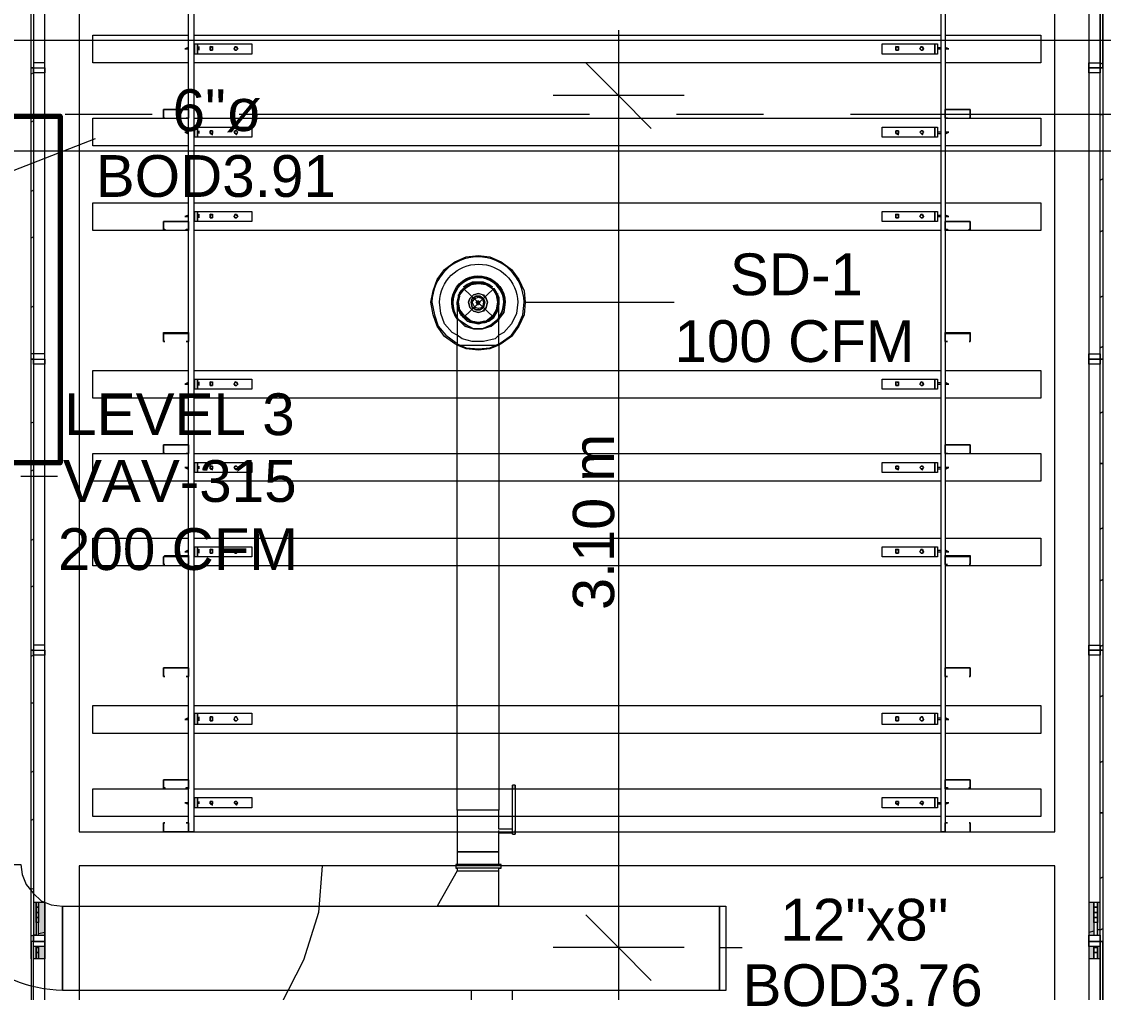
# Model space of a CAD drawing. Header units: metres. Extents: x -2 to 237, y -8 to 52.
# Drawn here: x 38.489 to 42.422, y 39.649 to 43.179 of the extents above; entities that cross this region are included whole.
import ezdxf

# ---------------------------------------------------------------- set-up
doc = ezdxf.new("R2010")
doc.units = ezdxf.units.M
doc.layers.add('HVAC - Ductos', color=5, linetype='Continuous', lineweight=0)
doc.layers.add('PDF3_Text', color=7, linetype='Continuous', lineweight=0)
doc.layers.add('PDF3_Geometry', color=7, linetype='Continuous', lineweight=0, true_color=0xaaaaaa)
doc.layers.add('PDF3_Solid Fills', color=7, linetype='Continuous', lineweight=0, true_color=0xffffff)
doc.styles.add('PDF Helvetica', font='')
doc.styles.get('PDF Helvetica').set_extended_font_data('Helvetica')

msp = doc.modelspace()

# ---------------------------------------------------------------- hatches: boundary and pattern name
at = {"layer": 'PDF3_Solid Fills', "lineweight": 0, "transparency": 33554559}
h = msp.add_hatch(color=256, dxfattribs=at)
h.paths.add_polyline_path([(38.5418, 39.8579), (38.5418, 39.9771), (38.5327, 39.9771), (38.5327, 39.8579)])
h.paths.add_polyline_path([(38.5418, 39.8167), (38.5327, 39.8167), (38.5327, 39.7709), (38.5418, 39.7709)])
h = msp.add_hatch(color=256, dxfattribs=at)
h.paths.add_polyline_path([(38.551, 39.8579), (38.5739, 39.8579), (38.5739, 39.9771), (38.551, 39.9771)])
h.paths.add_polyline_path([(38.551, 39.7709), (38.5739, 39.7709), (38.5739, 39.8167), (38.551, 39.8167)])
h = msp.add_hatch(color=256, dxfattribs=at)
h.paths.add_polyline_path([(42.3872, 39.8579), (42.3872, 39.9771), (42.3689, 39.9771), (42.3689, 39.8579)])
h.paths.add_polyline_path([(42.3872, 39.8167), (42.3689, 39.8167), (42.3689, 39.7709), (42.3872, 39.7709)])
h = msp.add_hatch(color=256, dxfattribs=at)
h.paths.add_polyline_path([(42.401, 39.8579), (42.4102, 39.8579), (42.4102, 39.9771), (42.401, 39.9771)])
h.paths.add_polyline_path([(42.4102, 39.8167), (42.401, 39.8167), (42.401, 39.7709), (42.4102, 39.7709)])

# ---------------------------------------------------------------- linework, layer by layer
at = {"layer": 'HVAC - Ductos', "lineweight": 0}
for points in [[(40.6593, 43.1488), (40.6593, 39.5738)], [(40.7785, 42.7913), (40.6593, 42.9105), (40.5402, 43.0296)], [(40.8977, 42.9105), (40.6593, 42.9105), (40.421, 42.9105)], [(38.3677, 42.6034), (38.7573, 42.7546)], [(40.0727, 42.1588), (40.0727, 42.1496), (40.0727, 42.1313), (40.0727, 42.1038), (40.0727, 42.0671), (40.0727, 42.0213), (40.0727, 42.003), (40.0635, 42.0076), (40.0269, 42.035), (39.9993, 42.0717), (39.9856, 42.113), (39.9765, 42.1588), (39.9856, 42.2), (39.9993, 42.2413), (40.0269, 42.278), (40.0635, 42.3054), (40.1047, 42.3238), (40.1506, 42.3284), (40.1918, 42.3238), (40.2331, 42.3054), (40.2697, 42.278), (40.2973, 42.2413), (40.3156, 42.2), (40.3202, 42.1588), (40.3156, 42.113), (40.2973, 42.0717), (40.2697, 42.035), (40.2331, 42.0076), (40.2239, 42.003), (40.2239, 42.0488), (40.2239, 42.09), (40.2239, 42.1221), (40.2239, 42.145), (40.2239, 42.1542)], [(40.201, 42.2092), (40.2147, 42.1954), (40.2193, 42.1771), (40.2239, 42.1588), (40.2193, 42.1359), (40.2147, 42.1221), (40.201, 42.1038), (40.1872, 42.0946), (40.1689, 42.0855), (40.1506, 42.0855), (40.1323, 42.0855), (40.1139, 42.0946), (40.0956, 42.1038), (40.0864, 42.1221), (40.0773, 42.1359), (40.0773, 42.1588), (40.0773, 42.1771), (40.0864, 42.1954), (40.0956, 42.2092), (40.1139, 42.2184), (40.1323, 42.2276), (40.1506, 42.2321), (40.1689, 42.2276), (40.1872, 42.2184), (40.201, 42.2092), (40.2056, 42.2092)], [(40.0818, 42.1863), (40.0956, 42.2092), (40.1185, 42.223)], [(40.1185, 42.2276), (40.1231, 42.2276)], [(40.1231, 42.2276), (40.1506, 42.2321), (40.1735, 42.2276)], [(40.1735, 42.2276), (40.1781, 42.2276), (40.1827, 42.2276)], [(40.1781, 42.223), (40.201, 42.2092), (40.2147, 42.1863)], [(40.0773, 42.1817), (40.0773, 42.1863), (40.0818, 42.1908)], [(40.0818, 42.1313), (40.0773, 42.1588), (40.0818, 42.1817)], [(40.2193, 42.1908), (40.2193, 42.1863), (40.2193, 42.1817)], [(40.2193, 42.1817), (40.2239, 42.1588), (40.2193, 42.1313), (40.2193, 42.1267)], [(40.0727, 42.1496), (40.0773, 42.1359), (40.0818, 42.1176), (40.0956, 42.1038), (40.0818, 42.1267), (40.0773, 42.1267), (40.0773, 42.1313)], [(40.1231, 42.0855), (40.1185, 42.0855), (40.1185, 42.09), (40.0956, 42.1038), (40.1093, 42.09), (40.1277, 42.0855), (40.1506, 42.0809), (40.1689, 42.0855), (40.1872, 42.09), (40.2056, 42.1038), (40.2147, 42.1176), (40.2239, 42.1359), (40.2239, 42.1496)], [(40.2147, 42.1267), (40.201, 42.1038), (40.1781, 42.09)], [(40.2239, 42.1542), (40.2239, 42.1588)], [(40.3202, 42.1588), (40.861, 42.1588)], [(40.1735, 42.09), (40.1506, 42.0855), (40.1231, 42.09)], [(40.1827, 42.09), (40.1781, 42.0855), (40.1735, 42.0855)], [(40.2239, 42.0396), (40.2102, 42.0258), (40.1689, 42.0167), (40.1277, 42.0167), (40.091, 42.0258), (40.0727, 42.0396)], [(40.0727, 42.0076), (40.1047, 41.9938), (40.1506, 41.9892), (40.1918, 41.9938), (40.2239, 42.0076)], [(40.2239, 42.003), (40.1918, 41.9892), (40.1506, 41.9846), (40.1047, 41.9892), (40.0727, 42.003)], [(40.2743, 40.2429), (40.2239, 40.2429), (40.2239, 40.3117), (40.2147, 40.3117), (40.2056, 40.3117), (40.1872, 40.3117), (40.1689, 40.3117), (40.1506, 40.3117), (40.1277, 40.3117), (40.1093, 40.3117), (40.0956, 40.3117), (40.0818, 40.3117), (40.0773, 40.3117), (40.0727, 40.3117), (40.0727, 42.003), (40.0773, 42.003), (40.0818, 42.003), (40.0956, 42.003), (40.1093, 42.003), (40.1277, 42.003), (40.1506, 42.003), (40.1689, 42.003), (40.1872, 42.003), (40.2056, 42.003), (40.2147, 42.003), (40.2239, 42.003), (40.2239, 40.3117), (40.2147, 40.3117), (40.2056, 40.3117), (40.1872, 40.3117), (40.1689, 40.3117), (40.1506, 40.3117), (40.1277, 40.3117), (40.1093, 40.3117), (40.0956, 40.3117), (40.0818, 40.3117), (40.0773, 40.3117), (40.0727, 40.3117), (40.0727, 40.1605), (40.0773, 40.1605), (40.0818, 40.1605), (40.0956, 40.1605), (40.1093, 40.1605), (40.1277, 40.1605), (40.1506, 40.1605), (40.1689, 40.1605), (40.1872, 40.1605), (40.2056, 40.1605), (40.2147, 40.1605), (40.2239, 40.1605), (40.2239, 40.2292), (40.2743, 40.2292), (40.2743, 40.2338), (40.2743, 40.2384)], [(40.0727, 42.003), (40.0773, 42.003), (40.0818, 42.003), (40.0956, 42.003), (40.1093, 42.003), (40.1277, 42.003), (40.1506, 42.003), (40.1689, 42.003), (40.1872, 42.003), (40.2056, 42.003), (40.2147, 42.003), (40.2239, 42.003)], [(38.4868, 41.5263), (38.6197, 41.5263)], [(40.2835, 40.4034), (40.2743, 40.4034)], [(40.2743, 40.2338), (40.2743, 40.2292), (40.2743, 40.2246), (40.2743, 40.2292), (40.2743, 40.2338), (40.2743, 40.2384), (40.2743, 40.3896), (40.2743, 40.3942), (40.2743, 40.3988), (40.2743, 40.4034), (40.2743, 40.3988), (40.2743, 40.3942), (40.2743, 40.3896)], [(40.2835, 40.3896), (40.2835, 40.3942), (40.2835, 40.3988), (40.2835, 40.4034), (40.2835, 40.3988), (40.2835, 40.3942), (40.2835, 40.3896), (40.2835, 40.2384), (40.2835, 40.2338), (40.2835, 40.2292), (40.2835, 40.2246), (40.2835, 40.2292), (40.2835, 40.2338), (40.2835, 40.2384)], [(40.2239, 40.2338), (40.2239, 40.2292), (40.2239, 40.2338), (40.2239, 40.2384)], [(40.2743, 40.2246), (40.2835, 40.2246)], [(40.2239, 40.1146), (40.2239, 40.1605), (40.2147, 40.1605), (40.2056, 40.1605), (40.1872, 40.1605), (40.1689, 40.1605), (40.1506, 40.1605), (40.1277, 40.1605), (40.1093, 40.1605), (40.0956, 40.1605), (40.0818, 40.1605), (40.0773, 40.1605), (40.0727, 40.1605), (40.0727, 40.1146)], [(40.2285, 40.1146), (40.2331, 40.1146), (40.2285, 40.1146), (40.2193, 40.1146), (40.2056, 40.1146), (40.1918, 40.1146), (40.1689, 40.1146), (40.1506, 40.1146), (40.1277, 40.1146), (40.1093, 40.1146), (40.091, 40.1146), (40.0773, 40.1146), (40.0681, 40.1146), (40.0681, 40.1008), (40.0727, 40.1008)], [(40.091, 40.1146), (40.0818, 40.1146)], [(40.1231, 40.1146), (40.1277, 40.1146)], [(40.1415, 40.1146), (40.1277, 40.1146), (40.1506, 40.1146), (40.1689, 40.1146)], [(40.1689, 40.1146), (40.1781, 40.1146)], [(40.2331, 40.1008), (40.2331, 40.1146)], [(40.0727, 40.0917), (39.9993, 39.9634), (40.0039, 39.9634), (40.0177, 39.9634), (40.0451, 39.9634), (40.0727, 39.9634), (40.1506, 39.9634), (40.1781, 39.9634), (40.2056, 39.9634), (40.2193, 39.9634), (40.2239, 39.9634), (40.2239, 40.0917)], [(40.0956, 40.1008), (40.091, 40.1008), (40.0818, 40.1008), (40.0773, 40.1008), (40.0727, 40.1008), (40.0727, 40.0917), (40.0773, 40.0917), (40.0818, 40.0917), (40.0956, 40.0917), (40.1093, 40.0917), (40.1277, 40.0917), (40.1506, 40.0917), (40.1689, 40.0917), (40.1872, 40.0917), (40.2056, 40.0917), (40.2147, 40.0917), (40.2239, 40.0917), (40.2239, 40.1008), (40.2285, 40.1008), (40.2331, 40.1008), (40.2285, 40.1008), (40.2193, 40.1008), (40.2056, 40.1008), (40.1918, 40.1008), (40.1689, 40.1008), (40.1506, 40.1008), (40.1277, 40.1008), (40.1093, 40.1008), (40.091, 40.1008), (40.0773, 40.1008), (40.0681, 40.1008)], [(40.1918, 40.1008), (40.1872, 40.1008), (40.1689, 40.1008), (40.1506, 40.1008), (40.1277, 40.1008), (40.1093, 40.1008)], [(40.1185, 40.0917), (40.1231, 40.0917)], [(40.1735, 40.0917), (40.1781, 40.0917), (40.1827, 40.0917)], [(40.2056, 40.1008), (40.1964, 40.1008)], [(40.2193, 40.1008), (40.2147, 40.1008)], [(40.2239, 39.9634), (40.2193, 39.9634), (40.2056, 39.9634), (40.1781, 39.9634), (40.1506, 39.9634), (40.0727, 39.9634), (40.0451, 39.9634), (40.0177, 39.9634), (40.0039, 39.9634), (39.9993, 39.9634)], [(40.7785, 39.6929), (40.6593, 39.8121), (40.5402, 39.9313)], [(40.8977, 39.8121), (40.6593, 39.8121), (40.421, 39.8121)], [(41.026, 39.8121), (41.1085, 39.8121)], [(40.2743, 39.5554), (40.2743, 39.6563), (40.2697, 39.6563), (40.2652, 39.6563), (40.2515, 39.6563), (40.2331, 39.6563), (40.2147, 39.6563), (40.1964, 39.6563), (40.1781, 39.6563), (40.1597, 39.6563), (40.1415, 39.6563), (40.1323, 39.6563), (40.1231, 39.6563), (40.1231, 39.5554)]]:
    msp.add_lwpolyline(points, dxfattribs=at)
for points in [[(49.3998, 42.7088), (36.6351, 42.7088), (36.6351, 43.1122), (49.3998, 43.1122)], [(40.0956, 42.2092), (40.0818, 42.1954), (40.0773, 42.1771), (40.0727, 42.1588), (40.0727, 42.1496), (40.0727, 42.1588), (40.0773, 42.1771), (40.0818, 42.1954)], [(40.0818, 42.1863), (40.1002, 42.2092), (40.1231, 42.223), (40.1506, 42.2276), (40.1781, 42.223), (40.201, 42.2092), (40.2147, 42.1863), (40.2193, 42.1588), (40.2147, 42.1313), (40.201, 42.1084), (40.1781, 42.09), (40.1506, 42.0855), (40.1231, 42.09), (40.1002, 42.1084), (40.0818, 42.1313), (40.0773, 42.1588)], [(40.201, 42.2138), (40.1872, 42.223), (40.1689, 42.2321), (40.1506, 42.2321), (40.1277, 42.2321), (40.1093, 42.223), (40.0956, 42.2138), (40.1093, 42.223), (40.1277, 42.2321), (40.1506, 42.2321), (40.1689, 42.2321), (40.1872, 42.223)], [(40.2239, 42.1588), (40.2239, 42.1496), (40.2239, 42.1588), (40.2239, 42.1771), (40.2147, 42.1954), (40.2056, 42.2092), (40.2147, 42.1954), (40.2239, 42.1771)], [(40.1185, 42.1726), (40.1139, 42.1588), (40.1185, 42.1726), (40.1323, 42.1863), (40.1506, 42.1908), (40.1689, 42.1863), (40.1781, 42.1726), (40.1827, 42.1588), (40.1781, 42.1726), (40.1643, 42.1863), (40.1506, 42.1908), (40.1323, 42.1863)], [(40.1277, 42.1726), (40.1231, 42.1588), (40.1277, 42.1726), (40.1415, 42.1817), (40.1552, 42.1817), (40.1689, 42.1726), (40.1735, 42.1588), (40.1689, 42.1726), (40.1552, 42.1817), (40.1415, 42.1817)], [(40.1369, 42.1726), (40.1506, 42.1771), (40.1643, 42.1726), (40.1689, 42.1588), (40.1643, 42.1404), (40.1506, 42.1359), (40.1369, 42.1404), (40.1277, 42.1588)], [(40.146, 42.1542), (40.1506, 42.1542), (40.1552, 42.1588), (40.1506, 42.1496), (40.146, 42.1496), (40.1415, 42.1588), (40.146, 42.1634), (40.1506, 42.1634), (40.1552, 42.1588), (40.1506, 42.1634), (40.146, 42.1634), (40.146, 42.1588)], [(40.1781, 42.1404), (40.1827, 42.1588), (40.1781, 42.1404), (40.1689, 42.1267), (40.1506, 42.1221), (40.1323, 42.1267), (40.1185, 42.1404), (40.1139, 42.1588), (40.1185, 42.1404), (40.1323, 42.1267), (40.1506, 42.1221), (40.1643, 42.1267)], [(40.1689, 42.1404), (40.1735, 42.1588), (40.1689, 42.1404), (40.1552, 42.1313), (40.1415, 42.1313), (40.1277, 42.1404), (40.1231, 42.1588), (40.1277, 42.1404), (40.1415, 42.1313), (40.1552, 42.1313)], [(40.2239, 42.0992), (40.2423, 42.1221), (40.2469, 42.1588), (40.2423, 42.1221)], [(40.1964, 42.0717), (40.1643, 42.0626), (40.1323, 42.0626), (40.1002, 42.0717), (40.0773, 42.0946), (40.0727, 42.0992), (40.0773, 42.0946), (40.0727, 42.1038), (40.0773, 42.0946), (40.1047, 42.0763), (40.1323, 42.0626), (40.1643, 42.0626), (40.1964, 42.0763), (40.2193, 42.0946), (40.2239, 42.1038), (40.2193, 42.0946), (40.1964, 42.0763), (40.1643, 42.0626), (40.1323, 42.0626), (40.1047, 42.0763), (40.0773, 42.0946), (40.1002, 42.0717), (40.1323, 42.0626), (40.1643, 42.0626), (40.1964, 42.0717), (40.2239, 42.0946), (40.2239, 42.0992), (40.2239, 42.0946)], [(40.2239, 40.2292), (40.2239, 40.2338)], [(41.026, 39.6563), (38.6381, 39.6563), (38.6381, 39.9634), (41.026, 39.9634)], [(41.026, 39.6563), (41.026, 39.9634), (41.0489, 39.9634), (41.0489, 39.6563)]]:
    msp.add_lwpolyline(points, close=True, dxfattribs=at)
for points in [[(40.2239, 42.0076), (40.2331, 42.0121), (40.2697, 42.0396), (40.2927, 42.0717), (40.311, 42.113), (40.3156, 42.1588, 0.986375), (39.981, 42.1588), (39.9901, 42.113), (40.0039, 42.0717), (40.0314, 42.0396), (40.0681, 42.0121), (40.0727, 42.0076)], [(40.0727, 42.0396), (40.0543, 42.0488), (40.0269, 42.0809), (40.0131, 42.1176), (40.0085, 42.1588, -0.97581), (40.2927, 42.1588), (40.2881, 42.1176), (40.2697, 42.0809), (40.2423, 42.0488), (40.2239, 42.0396)]]:
    msp.add_lwpolyline(points, format="xyb", dxfattribs=at)
for points in [[(40.2239, 42.1038), (40.2377, 42.1267), (40.2423, 42.1588, 1.326686), (40.0727, 42.1038), (40.0589, 42.1267), (40.0543, 42.1588), (40.0589, 42.1221), (40.0727, 42.0992, -1.387088), (40.2469, 42.1588, 0.97095), (40.0543, 42.1588, -1.352705)], [(38.1797, 40.1146), (38.4868, 40.1146), (38.4914, 40.0779), (38.5051, 40.0413), (38.5327, 40.0092), (38.5601, 39.9817), (38.5968, 39.9679), (38.6381, 39.9634), (38.6381, 39.6563, -0.405425)]]:
    msp.add_lwpolyline(points, format="xyb", close=True, dxfattribs=at)
at = {"layer": 'PDF3_Geometry', "lineweight": 0}
for points in [[(40.5677, 44.1938), (42.2452, 44.1938), (40.5356, 44.1938), (40.531, 44.1938), (40.5173, 44.1938), (40.5173, 46.3297), (40.531, 46.3297), (40.531, 44.1938), (40.531, 46.3297), (40.5356, 46.3297), (40.5356, 46.2518), (40.5356, 44.1938), (40.5356, 46.2518), (42.2452, 46.2518), (42.2452, 45.3764), (42.3689, 45.3764), (42.3689, 44.1938), (42.3689, 44.0655), (42.3689, 38.7763), (42.2452, 38.7763), (42.2452, 35.8017)], [(38.5739, 38.7763), (38.5739, 44.0655), (38.5739, 44.1938), (38.5739, 45.3764), (38.5647, 45.3764), (38.5739, 45.3764), (38.5739, 44.07), (38.5739, 45.3764), (38.5739, 44.0838), (38.5877, 44.0838), (38.5877, 45.3764), (38.5739, 45.3764), (38.5739, 45.358), (38.5739, 45.1655), (38.5327, 45.1655), (38.5327, 45.1472), (38.5739, 45.1472), (38.5739, 44.1068), (38.5327, 44.1068), (38.5327, 44.0884), (38.5235, 44.0838)], [(39.0964, 40.2338), (39.0964, 44.0655)], [(39.1147, 44.0655), (39.1147, 40.2338), (39.0964, 40.2338)], [(41.8327, 40.2338), (41.8327, 44.0655)], [(41.8464, 44.0655), (41.8464, 40.2338), (41.8327, 40.2338)], [(42.4102, 44.0655), (42.4102, 43.0113), (42.4194, 43.0113), (42.4102, 43.0113), (42.4102, 44.0655)], [(42.4194, 44.0655), (42.4194, 43.0113), (42.4194, 44.0655)], [(39.0964, 43.0296), (38.7481, 43.0296), (38.7481, 43.1304), (39.0964, 43.1304)], [(39.1147, 43.1304), (41.8327, 43.1304)], [(41.8464, 43.1304), (42.1948, 43.1304), (42.1948, 43.0296), (41.8464, 43.0296)], [(39.0964, 43.0846), (39.0918, 43.0846), (39.0827, 43.0801), (39.0918, 43.0801), (39.0964, 43.0801)], [(39.0918, 43.0801), (39.0918, 43.0846)], [(39.1193, 43.0846), (39.1147, 43.0846)], [(39.1147, 43.0801), (39.1193, 43.0801)], [(39.1285, 43.0892), (39.1285, 43.0846)], [(41.8098, 43.0846), (41.8098, 43.0892)], [(41.8327, 43.0846), (41.8189, 43.0846)], [(41.8189, 43.0801), (41.8327, 43.0801)], [(41.8464, 43.0801), (41.851, 43.0801), (41.8602, 43.0801), (41.851, 43.0846), (41.8464, 43.0846)], [(41.851, 43.0846), (41.851, 43.0801)], [(38.5327, 42.993), (38.5327, 43.0113), (38.5739, 43.0113), (38.5739, 43.0296), (38.5327, 43.0296), (38.5327, 43.0113), (38.5739, 43.0113), (38.5739, 42.993), (38.5327, 42.993), (38.5235, 42.9884)], [(41.8327, 43.0296), (39.1147, 43.0296)], [(38.9635, 42.8417), (38.6473, 42.8417)], [(40.5539, 42.8417), (39.2797, 42.8417)], [(41.1864, 42.8417), (40.8702, 42.8417)], [(42.7723, 42.8417), (41.5027, 42.8417)], [(38.5327, 42.8188), (38.5235, 42.8142)], [(39.0964, 42.7272), (38.7481, 42.7272), (38.7481, 42.828), (39.0964, 42.828)], [(39.1147, 42.828), (41.8327, 42.828)], [(41.8464, 42.828), (42.1948, 42.828), (42.1948, 42.7272), (41.8464, 42.7272)], [(39.0964, 42.7776), (39.0918, 42.7776), (39.0827, 42.7776), (39.0918, 42.773), (39.0964, 42.773)], [(39.0918, 42.773), (39.0918, 42.7776)], [(39.1193, 42.7776), (39.1147, 42.7776)], [(39.1147, 42.773), (39.1193, 42.773)], [(39.1285, 42.773), (39.1285, 42.7684)], [(41.8098, 42.7684), (41.8098, 42.773)], [(41.8327, 42.7776), (41.8189, 42.7776)], [(41.8189, 42.773), (41.8327, 42.773)], [(41.8464, 42.773), (41.851, 42.773), (41.8602, 42.7776), (41.851, 42.7776), (41.8464, 42.7776)], [(41.851, 42.7776), (41.851, 42.773)], [(41.8327, 42.7272), (39.1147, 42.7272)], [(38.5327, 42.5667), (38.5235, 42.5622)], [(39.0964, 42.42), (38.7481, 42.42), (38.7481, 42.5209), (39.0964, 42.5209)], [(39.1147, 42.5209), (41.8327, 42.5209)], [(41.8464, 42.5209), (42.1948, 42.5209), (42.1948, 42.42), (41.8464, 42.42)], [(39.0964, 42.475), (39.0918, 42.475), (39.0827, 42.4704), (39.0918, 42.4704), (39.0964, 42.4704)], [(39.0918, 42.4704), (39.0918, 42.475)], [(39.1193, 42.475), (39.1147, 42.475)], [(39.1285, 42.4796), (39.1285, 42.475)], [(41.8098, 42.475), (41.8098, 42.4796)], [(41.8327, 42.475), (41.8189, 42.475)], [(41.8464, 42.4704), (41.851, 42.4704), (41.8602, 42.4704), (41.851, 42.475), (41.8464, 42.475)], [(41.851, 42.475), (41.851, 42.4704)], [(39.1147, 42.4704), (39.1193, 42.4704)], [(41.8189, 42.4704), (41.8327, 42.4704)], [(38.5327, 42.3971), (38.5235, 42.3926)], [(41.8327, 42.42), (39.1147, 42.42)], [(38.5327, 42.145), (38.5235, 42.1404)], [(38.5327, 41.9709), (38.5327, 41.9526), (38.5739, 41.9526), (38.5739, 41.9342), (38.5327, 41.9342), (38.5327, 41.9526), (38.5739, 41.9526), (38.5739, 41.9709), (38.5327, 41.9709), (38.5235, 41.9709)], [(39.0964, 41.8105), (38.7481, 41.8105), (38.7481, 41.9113), (39.0964, 41.9113)], [(39.1147, 41.9113), (41.8327, 41.9113)], [(41.8464, 41.9113), (42.1948, 41.9113), (42.1948, 41.8105), (41.8464, 41.8105)], [(39.0964, 41.8654), (39.0918, 41.8654), (39.0827, 41.8609), (39.0918, 41.8609), (39.0964, 41.8609)], [(39.0918, 41.8609), (39.0918, 41.8654)], [(39.1193, 41.8654), (39.1147, 41.8654)], [(39.1147, 41.8609), (39.1193, 41.8609)], [(39.1285, 41.87), (39.1285, 41.8654)], [(41.8098, 41.8654), (41.8098, 41.87)], [(41.8327, 41.8654), (41.8189, 41.8654)], [(41.8189, 41.8609), (41.8327, 41.8609)], [(41.8464, 41.8609), (41.851, 41.8609), (41.8602, 41.8609), (41.851, 41.8654), (41.8464, 41.8654)], [(41.851, 41.8654), (41.851, 41.8609)], [(41.8327, 41.8105), (39.1147, 41.8105)], [(38.5327, 41.7234), (38.5235, 41.7188)], [(39.0964, 41.508), (38.7481, 41.508), (38.7481, 41.6088), (39.0964, 41.6088)], [(39.1147, 41.6088), (41.8327, 41.6088)], [(41.8464, 41.6088), (42.1948, 41.6088), (42.1948, 41.508), (41.8464, 41.508)], [(38.5327, 41.5492), (38.5235, 41.5446)], [(39.0964, 41.5584), (39.0918, 41.5584), (39.0827, 41.5584), (39.0918, 41.5538), (39.0964, 41.5538)], [(39.0918, 41.5538), (39.0918, 41.5584)], [(39.1193, 41.5584), (39.1147, 41.5584)], [(39.1147, 41.5538), (39.1193, 41.5538)], [(39.1285, 41.5538), (39.1285, 41.5492)], [(41.8098, 41.5492), (41.8098, 41.5538)], [(41.8327, 41.5584), (41.8189, 41.5584)], [(41.8189, 41.5538), (41.8327, 41.5538)], [(41.8464, 41.5538), (41.851, 41.5538), (41.8602, 41.5584), (41.851, 41.5584), (41.8464, 41.5584)], [(41.851, 41.5584), (41.851, 41.5538)], [(41.8327, 41.508), (39.1147, 41.508)], [(38.5327, 41.2971), (38.5235, 41.2925)], [(39.0964, 41.2008), (38.7481, 41.2008), (38.7481, 41.3017), (39.0964, 41.3017)], [(39.1147, 41.3017), (41.8327, 41.3017)], [(41.8464, 41.3017), (42.1948, 41.3017), (42.1948, 41.2008), (41.8464, 41.2008)], [(39.0964, 41.2559), (39.0918, 41.2559), (39.0827, 41.2513), (39.0918, 41.2513), (39.0964, 41.2513)], [(39.0918, 41.2513), (39.0918, 41.2559)], [(39.1193, 41.2559), (39.1147, 41.2559)], [(39.1285, 41.2605), (39.1285, 41.2559)], [(41.8098, 41.2559), (41.8098, 41.2605)], [(41.8327, 41.2559), (41.8189, 41.2559)], [(41.8464, 41.2513), (41.851, 41.2513), (41.8602, 41.2513), (41.851, 41.2559), (41.8464, 41.2559)], [(41.851, 41.2559), (41.851, 41.2513)], [(39.1147, 41.2513), (39.1193, 41.2513)], [(41.8189, 41.2513), (41.8327, 41.2513)], [(41.8327, 41.2008), (39.1147, 41.2008)], [(38.5327, 41.1275), (38.5235, 41.123)], [(38.5327, 40.8755), (38.5327, 40.8938), (38.5739, 40.8938), (38.5739, 40.9121), (38.5327, 40.9121), (38.5327, 40.8938), (38.5739, 40.8938), (38.5739, 40.8755), (38.5327, 40.8755), (38.5235, 40.8709)], [(38.5327, 40.7013), (38.5235, 40.7013)], [(39.0964, 40.5913), (38.7481, 40.5913), (38.7481, 40.6921), (39.0964, 40.6921)], [(39.1147, 40.6921), (41.8327, 40.6921)], [(41.8464, 40.6921), (42.1948, 40.6921), (42.1948, 40.5913), (41.8464, 40.5913)], [(39.0964, 40.6462), (39.0918, 40.6462), (39.0827, 40.6417), (39.0918, 40.6417), (39.0964, 40.6417)], [(39.0918, 40.6417), (39.0918, 40.6462)], [(39.1193, 40.6462), (39.1147, 40.6462)], [(39.1147, 40.6417), (39.1193, 40.6417)], [(39.1285, 40.6508), (39.1285, 40.6462)], [(39.1285, 40.6417), (39.1285, 40.6371)], [(41.8098, 40.6462), (41.8098, 40.6508)], [(41.8098, 40.6371), (41.8098, 40.6417)], [(41.8327, 40.6462), (41.8189, 40.6462)], [(41.8189, 40.6417), (41.8327, 40.6417)], [(41.8464, 40.6417), (41.851, 40.6417), (41.8602, 40.6417), (41.851, 40.6462), (41.8464, 40.6462)], [(41.851, 40.6462), (41.851, 40.6417)], [(41.8327, 40.5913), (39.1147, 40.5913)], [(38.5327, 40.4538), (38.5235, 40.4492)], [(39.0964, 40.2888), (38.7481, 40.2888), (38.7481, 40.3896), (39.0964, 40.3896)], [(39.1147, 40.3896), (41.8327, 40.3896)], [(41.8464, 40.3896), (42.1948, 40.3896), (42.1948, 40.2888), (41.8464, 40.2888)], [(39.0964, 40.3392), (39.0918, 40.3392), (39.0827, 40.3392), (39.0918, 40.3346), (39.0964, 40.3346)], [(39.0918, 40.3346), (39.0918, 40.3392)], [(39.1193, 40.3392), (39.1147, 40.3392)], [(39.1147, 40.3346), (39.1193, 40.3346)], [(39.1285, 40.3346), (39.1285, 40.3301)], [(41.8098, 40.3301), (41.8098, 40.3346)], [(41.8327, 40.3392), (41.8189, 40.3392)], [(41.8189, 40.3346), (41.8327, 40.3346)], [(41.8464, 40.3346), (41.851, 40.3346), (41.8602, 40.3392), (41.851, 40.3392), (41.8464, 40.3392)], [(41.851, 40.3392), (41.851, 40.3346)], [(38.5327, 40.2796), (38.5235, 40.275)], [(41.8327, 40.2888), (39.1147, 40.2888)], [(41.8464, 40.2338), (41.8464, 40.2658), (41.8556, 40.2658), (41.8464, 40.2658), (41.8464, 40.2338), (41.9381, 40.2338), (41.9381, 40.2658), (41.9381, 40.2338)], [(42.2452, 38.7763), (42.2452, 40.11), (38.6977, 40.11), (38.6977, 38.7763)], [(39.5823, 40.11), (39.5685, 39.9404), (39.5135, 39.7663), (39.431, 39.6059), (39.3577, 39.5096)], [(38.5327, 40.0275), (38.5235, 40.0229)], [(38.5327, 39.9771), (38.5418, 39.9771), (38.5418, 39.8579), (38.5327, 39.8579), (38.5235, 39.8534)], [(38.5235, 39.7709), (38.5235, 39.9771)], [(38.551, 39.8579), (38.551, 39.9771), (38.5739, 39.9771), (38.5739, 39.7709), (38.551, 39.7709), (38.551, 39.8167), (38.551, 39.8121), (38.5418, 39.8121), (38.5418, 39.8167), (38.5418, 39.7709), (38.5327, 39.7709)], [(42.3689, 39.9771), (42.3872, 39.9771), (42.3872, 39.8579)], [(42.401, 39.8579), (42.401, 39.9771), (42.4102, 39.9771)], [(42.4194, 39.9771), (42.4194, 39.7709)], [(42.4102, 39.8763), (42.4194, 39.8809), (42.4102, 39.8763), (42.401, 39.8763)], [(38.5739, 39.8671), (38.551, 39.8625)], [(42.3872, 39.8717), (42.3689, 39.8671)], [(38.5327, 37.8642), (38.5235, 37.8642), (38.5235, 38.7763), (38.5327, 38.7763), (38.5327, 37.8642), (38.5235, 37.8642), (38.5235, 38.7763), (38.5327, 38.7763), (38.5327, 39.835), (38.5235, 39.835), (38.5235, 38.7763)], [(42.4102, 39.7709), (42.401, 39.7709), (42.401, 39.8167), (42.401, 39.8121), (42.3872, 39.8121), (42.3872, 39.8167), (42.3872, 39.7709), (42.3689, 39.7709)]]:
    msp.add_lwpolyline(points, dxfattribs=at)
for points in [[(38.5327, 43.0113), (38.5235, 43.0113), (38.5235, 44.0655), (38.5327, 44.0655)], [(42.2452, 40.2338), (42.2452, 44.0655), (38.6977, 44.0655), (38.6977, 40.2338)], [(39.1193, 43.0984), (39.1285, 43.0984), (39.3256, 43.0984), (39.3256, 43.0617), (39.1285, 43.0617), (39.1193, 43.0617)], [(39.1285, 43.0984), (39.1285, 43.0617)], [(39.1285, 43.0801), (39.1285, 43.0755), (39.1285, 43.0801), (39.1285, 43.0846), (39.1285, 43.0892), (39.1285, 43.0846)], [(39.1331, 43.0801), (39.1331, 43.0755), (39.1331, 43.0801), (39.1331, 43.0892)], [(39.1743, 43.0801), (39.1743, 43.0755), (39.1835, 43.0755), (39.1835, 43.0801), (39.1835, 43.0846), (39.1743, 43.0892)], [(39.1835, 43.0801), (39.1835, 43.0755), (39.1743, 43.0755), (39.1743, 43.0801), (39.1743, 43.0892), (39.1835, 43.0892)], [(39.2614, 43.0801), (39.266, 43.0755), (39.2706, 43.0755), (39.2751, 43.0801), (39.2706, 43.0846), (39.266, 43.0892)], [(39.2751, 43.0801), (39.2706, 43.0755), (39.266, 43.0755), (39.2614, 43.0801), (39.266, 43.0892), (39.2706, 43.0892)], [(41.8189, 43.0984), (41.8189, 43.0617), (41.8098, 43.0617), (41.6173, 43.0617), (41.6173, 43.0984), (41.8098, 43.0984)], [(41.6677, 43.0801), (41.6677, 43.0755), (41.6769, 43.0755), (41.6769, 43.0801), (41.6769, 43.0846), (41.6677, 43.0892)], [(41.6769, 43.0801), (41.6769, 43.0755), (41.6677, 43.0755), (41.6677, 43.0801), (41.6677, 43.0892), (41.6769, 43.0892)], [(41.7548, 43.0801), (41.7593, 43.0755), (41.7639, 43.0755), (41.7685, 43.0801), (41.7639, 43.0846), (41.7593, 43.0892)], [(41.7685, 43.0801), (41.7639, 43.0755), (41.7593, 43.0755), (41.7548, 43.0801), (41.7593, 43.0892), (41.7639, 43.0892)], [(41.8098, 43.0984), (41.8098, 43.0617)], [(41.8098, 43.0801), (41.8098, 43.0755), (41.8098, 43.0801), (41.8098, 43.0846), (41.8098, 43.0892), (41.8098, 43.0846), (41.8098, 43.0801), (41.8098, 43.0755), (41.8098, 43.0801), (41.8098, 43.0892)], [(42.4102, 43.0296), (42.4102, 43.0113), (42.3689, 43.0113), (42.3689, 43.0296)], [(42.4102, 43.025), (42.4194, 43.0296)], [(38.5327, 41.9526), (38.5235, 41.9526), (38.5235, 43.0113), (38.5327, 43.0113)], [(42.4102, 43.0113), (42.4102, 42.993), (42.3689, 42.993), (42.3689, 43.0113)], [(42.4194, 41.9526), (42.4102, 41.9526), (42.4102, 43.0113), (42.4194, 43.0113)], [(42.4194, 41.9526), (42.4102, 41.9526), (42.4102, 43.0113), (42.4194, 43.0113)], [(39.0047, 42.8554), (39.0047, 42.86), (39.0093, 42.86), (39.0964, 42.86), (39.0964, 42.8554), (39.0964, 42.828), (39.0872, 42.828), (39.0964, 42.828), (39.0964, 42.8554), (39.0964, 42.86), (39.0093, 42.86), (39.0047, 42.86), (39.0047, 42.8554), (39.0047, 42.828)], [(41.9381, 42.8554), (41.9381, 42.86), (41.8464, 42.86), (41.8464, 42.8554), (41.8464, 42.828), (41.8556, 42.828), (41.8464, 42.828), (41.8464, 42.8554), (41.8464, 42.86), (41.9381, 42.86), (41.9381, 42.8554), (41.9381, 42.828)], [(42.4102, 42.8417), (42.4194, 42.8417)], [(39.0093, 42.828), (39.0047, 42.828)], [(39.1193, 42.7959), (39.1285, 42.7959), (39.3256, 42.7959), (39.3256, 42.7592), (39.1285, 42.7592), (39.1193, 42.7592)], [(39.1285, 42.7959), (39.1285, 42.7592)], [(41.8189, 42.7959), (41.8189, 42.7592), (41.8098, 42.7592), (41.6173, 42.7592), (41.6173, 42.7959), (41.8098, 42.7959)], [(41.8098, 42.7959), (41.8098, 42.7592)], [(41.9335, 42.828), (41.9381, 42.828)], [(39.1285, 42.7776), (39.1285, 42.773), (39.1285, 42.7684), (39.1285, 42.773), (39.1285, 42.7776), (39.1285, 42.7822)], [(39.1331, 42.7776), (39.1331, 42.773), (39.1331, 42.7776), (39.1331, 42.7822)], [(39.1743, 42.7776), (39.1743, 42.773), (39.1835, 42.7684), (39.1835, 42.7776), (39.1835, 42.7822), (39.1743, 42.7822)], [(39.1835, 42.7776), (39.1835, 42.773), (39.1743, 42.773), (39.1743, 42.7776), (39.1743, 42.7822), (39.1835, 42.7822)], [(39.2614, 42.7776), (39.266, 42.773), (39.2706, 42.7684), (39.2751, 42.7776), (39.2706, 42.7822), (39.266, 42.7822)], [(39.2751, 42.7776), (39.2706, 42.773), (39.266, 42.773), (39.2614, 42.7776), (39.266, 42.7822), (39.2706, 42.7822)], [(41.6677, 42.7776), (41.6677, 42.773), (41.6769, 42.7684), (41.6769, 42.7776), (41.6769, 42.7822), (41.6677, 42.7822)], [(41.6769, 42.7776), (41.6769, 42.773), (41.6677, 42.773), (41.6677, 42.7776), (41.6677, 42.7822), (41.6769, 42.7822)], [(41.7548, 42.7776), (41.7593, 42.773), (41.7639, 42.7684), (41.7685, 42.7776), (41.7639, 42.7822), (41.7593, 42.7822)], [(41.7685, 42.7776), (41.7639, 42.773), (41.7593, 42.773), (41.7548, 42.7776), (41.7593, 42.7822), (41.7639, 42.7822)], [(41.8098, 42.7776), (41.8098, 42.773), (41.8098, 42.7684), (41.8098, 42.773), (41.8098, 42.7776), (41.8098, 42.7822), (41.8098, 42.7776), (41.8098, 42.773), (41.8098, 42.7776), (41.8098, 42.7822)], [(42.4102, 42.6034), (42.4194, 42.608)], [(39.1193, 42.4888), (39.1285, 42.4888), (39.3256, 42.4888), (39.3256, 42.4522), (39.1285, 42.4522), (39.1193, 42.4522)], [(39.1285, 42.4888), (39.1285, 42.4522)], [(39.1285, 42.4704), (39.1285, 42.4659), (39.1285, 42.4704), (39.1285, 42.475), (39.1285, 42.4796), (39.1285, 42.475)], [(39.1331, 42.4704), (39.1331, 42.4659), (39.1331, 42.4704), (39.1331, 42.4796)], [(39.1743, 42.4704), (39.1743, 42.4659), (39.1835, 42.4659), (39.1835, 42.4704), (39.1835, 42.475), (39.1743, 42.4796)], [(39.1835, 42.4704), (39.1835, 42.4659), (39.1743, 42.4659), (39.1743, 42.4704), (39.1743, 42.4796), (39.1835, 42.4796)], [(39.2614, 42.4704), (39.266, 42.4659), (39.2706, 42.4659), (39.2751, 42.4704), (39.2706, 42.475), (39.266, 42.4796)], [(39.2751, 42.4704), (39.2706, 42.4659), (39.266, 42.4659), (39.2614, 42.4704), (39.266, 42.4796), (39.2706, 42.4796)], [(41.8189, 42.4888), (41.8189, 42.4522), (41.8098, 42.4522), (41.6173, 42.4522), (41.6173, 42.4888), (41.8098, 42.4888)], [(41.6677, 42.4704), (41.6677, 42.4659), (41.6769, 42.4659), (41.6769, 42.4704), (41.6769, 42.475), (41.6677, 42.4796)], [(41.6769, 42.4704), (41.6769, 42.4659), (41.6677, 42.4659), (41.6677, 42.4704), (41.6677, 42.4796), (41.6769, 42.4796)], [(41.7548, 42.4704), (41.7593, 42.4659), (41.7639, 42.4659), (41.7685, 42.4704), (41.7639, 42.475), (41.7593, 42.4796)], [(41.7685, 42.4704), (41.7639, 42.4659), (41.7593, 42.4659), (41.7548, 42.4704), (41.7593, 42.4796), (41.7639, 42.4796)], [(41.8098, 42.4888), (41.8098, 42.4522)], [(41.8098, 42.4704), (41.8098, 42.4659), (41.8098, 42.4704), (41.8098, 42.475), (41.8098, 42.4796), (41.8098, 42.475), (41.8098, 42.4704), (41.8098, 42.4659), (41.8098, 42.4704), (41.8098, 42.4796)], [(39.0047, 42.4522), (39.0093, 42.4522), (39.0964, 42.4522), (39.0964, 42.42), (39.0872, 42.42), (39.0872, 42.4246), (39.0964, 42.4246), (39.0964, 42.4522), (39.0093, 42.4522), (39.0047, 42.4522), (39.0047, 42.4246), (39.0093, 42.4246), (39.0093, 42.42), (39.0047, 42.42)], [(41.9335, 42.42), (41.9335, 42.4246), (41.9381, 42.4246), (41.9381, 42.4522), (41.8464, 42.4522), (41.8464, 42.4246), (41.8556, 42.4246), (41.8556, 42.42), (41.8464, 42.42), (41.8464, 42.4522), (41.9381, 42.4522), (41.9381, 42.42)], [(42.4102, 42.4154), (42.4194, 42.42)], [(42.4102, 42.1771), (42.4194, 42.1817)], [(39.0047, 42.0442), (39.0047, 42.0488), (39.0093, 42.0488), (39.0964, 42.0488), (39.0964, 42.0442), (39.0964, 42.0167), (39.0872, 42.0167), (39.0964, 42.0167), (39.0964, 42.0442), (39.0093, 42.0442), (39.0047, 42.0442), (39.0047, 42.0167)], [(41.9381, 42.0442), (41.8464, 42.0442), (41.8464, 42.0167), (41.8556, 42.0167), (41.8464, 42.0167), (41.8464, 42.0442), (41.8464, 42.0488), (41.9381, 42.0488), (41.9381, 42.0442), (41.9381, 42.0167)], [(39.0093, 42.0167), (39.0047, 42.0167)], [(41.9335, 42.0167), (41.9381, 42.0167)], [(42.4102, 41.9709), (42.4102, 41.9526), (42.3689, 41.9526), (42.3689, 41.9709)], [(42.4102, 41.9938), (42.4194, 41.9984)], [(38.5327, 40.8938), (38.5235, 40.8938), (38.5235, 41.9526), (38.5327, 41.9526)], [(42.4102, 41.9526), (42.4102, 41.9342), (42.3689, 41.9342), (42.3689, 41.9526)], [(42.4194, 40.8938), (42.4102, 40.8938), (42.4102, 41.9526), (42.4194, 41.9526)], [(42.4194, 40.8938), (42.4102, 40.8938), (42.4102, 41.9526), (42.4194, 41.9526)], [(39.1193, 41.8792), (39.1285, 41.8792), (39.3256, 41.8792), (39.3256, 41.8426), (39.1285, 41.8426), (39.1193, 41.8426)], [(39.1285, 41.8792), (39.1285, 41.8426)], [(39.1285, 41.8609), (39.1285, 41.8563), (39.1285, 41.8609), (39.1285, 41.8654), (39.1285, 41.87), (39.1285, 41.8654)], [(39.1331, 41.8609), (39.1331, 41.8563), (39.1331, 41.8609), (39.1331, 41.87)], [(39.1743, 41.8609), (39.1743, 41.8563), (39.1835, 41.8563), (39.1835, 41.8609), (39.1835, 41.8654), (39.1743, 41.87)], [(39.1835, 41.8609), (39.1835, 41.8563), (39.1743, 41.8563), (39.1743, 41.8609), (39.1743, 41.87), (39.1835, 41.87)], [(39.2614, 41.8609), (39.266, 41.8563), (39.2706, 41.8563), (39.2751, 41.8609), (39.2706, 41.8654), (39.266, 41.87)], [(39.2751, 41.8609), (39.2706, 41.8563), (39.266, 41.8563), (39.2614, 41.8609), (39.266, 41.87), (39.2706, 41.87)], [(41.8189, 41.8792), (41.8189, 41.8426), (41.8098, 41.8426), (41.6173, 41.8426), (41.6173, 41.8792), (41.8098, 41.8792)], [(41.6677, 41.8609), (41.6677, 41.8563), (41.6769, 41.8563), (41.6769, 41.8609), (41.6769, 41.8654), (41.6677, 41.87)], [(41.6769, 41.8609), (41.6769, 41.8563), (41.6677, 41.8563), (41.6677, 41.8609), (41.6677, 41.87), (41.6769, 41.87)], [(41.7548, 41.8609), (41.7593, 41.8563), (41.7639, 41.8563), (41.7685, 41.8609), (41.7639, 41.8654), (41.7593, 41.87)], [(41.7685, 41.8609), (41.7639, 41.8563), (41.7593, 41.8563), (41.7548, 41.8609), (41.7593, 41.87), (41.7639, 41.87)], [(41.8098, 41.8792), (41.8098, 41.8426)], [(41.8098, 41.8609), (41.8098, 41.8563), (41.8098, 41.8609), (41.8098, 41.8654), (41.8098, 41.87), (41.8098, 41.8654), (41.8098, 41.8609), (41.8098, 41.8563), (41.8098, 41.8609), (41.8098, 41.87)], [(42.4102, 41.7554), (42.4194, 41.76)], [(39.0047, 41.6408), (39.0093, 41.6408), (39.0964, 41.6408), (39.0964, 41.6088), (39.0872, 41.6088), (39.0964, 41.6088), (39.0964, 41.6408), (39.0093, 41.6408), (39.0047, 41.6408), (39.0047, 41.6088)], [(41.9381, 41.6408), (41.8464, 41.6408), (41.8464, 41.6088), (41.8556, 41.6088), (41.8464, 41.6088), (41.8464, 41.6408), (41.9381, 41.6408), (41.9381, 41.6088)], [(39.0093, 41.6088), (39.0047, 41.6088)], [(39.1193, 41.5767), (39.1285, 41.5767), (39.3256, 41.5767), (39.3256, 41.54), (39.1285, 41.54), (39.1193, 41.54)], [(39.1285, 41.5767), (39.1285, 41.54)], [(41.8189, 41.5767), (41.8189, 41.54), (41.8098, 41.54), (41.6173, 41.54), (41.6173, 41.5767), (41.8098, 41.5767)], [(41.8098, 41.5767), (41.8098, 41.54)], [(41.9335, 41.6088), (41.9381, 41.6088)], [(42.4102, 41.5721), (42.4194, 41.5721)], [(39.1285, 41.5584), (39.1285, 41.5538), (39.1285, 41.5492), (39.1285, 41.5538), (39.1285, 41.5584), (39.1285, 41.563)], [(39.1331, 41.5584), (39.1331, 41.5538), (39.1331, 41.5584), (39.1331, 41.563)], [(39.1743, 41.5584), (39.1743, 41.5538), (39.1835, 41.5492), (39.1835, 41.5584), (39.1835, 41.563), (39.1743, 41.563)], [(39.1835, 41.5584), (39.1835, 41.5538), (39.1743, 41.5538), (39.1743, 41.5584), (39.1743, 41.563), (39.1835, 41.563)], [(39.2614, 41.5584), (39.266, 41.5538), (39.2706, 41.5492), (39.2751, 41.5584), (39.2706, 41.563), (39.266, 41.563)], [(39.2751, 41.5584), (39.2706, 41.5538), (39.266, 41.5538), (39.2614, 41.5584), (39.266, 41.563), (39.2706, 41.563)], [(41.6677, 41.5584), (41.6677, 41.5538), (41.6769, 41.5492), (41.6769, 41.5584), (41.6769, 41.563), (41.6677, 41.563)], [(41.6769, 41.5584), (41.6769, 41.5538), (41.6677, 41.5538), (41.6677, 41.5584), (41.6677, 41.563), (41.6769, 41.563)], [(41.7548, 41.5584), (41.7593, 41.5538), (41.7639, 41.5492), (41.7685, 41.5584), (41.7639, 41.563), (41.7593, 41.563)], [(41.7685, 41.5584), (41.7639, 41.5538), (41.7593, 41.5538), (41.7548, 41.5584), (41.7593, 41.563), (41.7639, 41.563)], [(41.8098, 41.5584), (41.8098, 41.5538), (41.8098, 41.5492), (41.8098, 41.5538), (41.8098, 41.5584), (41.8098, 41.563), (41.8098, 41.5584), (41.8098, 41.5538), (41.8098, 41.5584), (41.8098, 41.563)], [(42.4102, 41.3338), (42.4194, 41.3384)], [(39.1193, 41.2696), (39.1285, 41.2696), (39.3256, 41.2696), (39.3256, 41.233), (39.1285, 41.233), (39.1193, 41.233)], [(39.1285, 41.2696), (39.1285, 41.233)], [(39.1285, 41.2513), (39.1285, 41.2467), (39.1285, 41.2513), (39.1285, 41.2559), (39.1285, 41.2605), (39.1285, 41.2559)], [(39.1331, 41.2513), (39.1331, 41.2467), (39.1331, 41.2513), (39.1331, 41.2605)], [(39.1743, 41.2513), (39.1743, 41.2467), (39.1835, 41.2467), (39.1835, 41.2513), (39.1835, 41.2559), (39.1743, 41.2605)], [(39.1835, 41.2513), (39.1835, 41.2467), (39.1743, 41.2467), (39.1743, 41.2513), (39.1743, 41.2605), (39.1835, 41.2605)], [(39.2614, 41.2513), (39.266, 41.2467), (39.2706, 41.2467), (39.2751, 41.2513), (39.2706, 41.2559), (39.266, 41.2605)], [(39.2751, 41.2513), (39.2706, 41.2467), (39.266, 41.2467), (39.2614, 41.2513), (39.266, 41.2605), (39.2706, 41.2605)], [(41.8189, 41.2696), (41.8189, 41.233), (41.8098, 41.233), (41.6173, 41.233), (41.6173, 41.2696), (41.8098, 41.2696)], [(41.6677, 41.2513), (41.6677, 41.2467), (41.6769, 41.2467), (41.6769, 41.2513), (41.6769, 41.2559), (41.6677, 41.2605)], [(41.6769, 41.2513), (41.6769, 41.2467), (41.6677, 41.2467), (41.6677, 41.2513), (41.6677, 41.2605), (41.6769, 41.2605)], [(41.7548, 41.2513), (41.7593, 41.2467), (41.7639, 41.2467), (41.7685, 41.2513), (41.7639, 41.2559), (41.7593, 41.2605)], [(41.7685, 41.2513), (41.7639, 41.2467), (41.7593, 41.2467), (41.7548, 41.2513), (41.7593, 41.2605), (41.7639, 41.2605)], [(41.8098, 41.2696), (41.8098, 41.233)], [(41.8098, 41.2513), (41.8098, 41.2467), (41.8098, 41.2513), (41.8098, 41.2559), (41.8098, 41.2605), (41.8098, 41.2559), (41.8098, 41.2513), (41.8098, 41.2467), (41.8098, 41.2513), (41.8098, 41.2605)], [(39.0047, 41.233), (39.0093, 41.2375), (39.0964, 41.2375), (39.0964, 41.233), (39.0964, 41.2054), (39.0872, 41.2054), (39.0964, 41.2054), (39.0964, 41.233), (39.0093, 41.233), (39.0047, 41.233), (39.0047, 41.2054)], [(41.9381, 41.233), (41.8464, 41.233), (41.8464, 41.2054), (41.8556, 41.2054), (41.8464, 41.2054), (41.8464, 41.233), (41.8464, 41.2375), (41.9381, 41.2375), (41.9381, 41.233), (41.9381, 41.2054)], [(39.0093, 41.2054), (39.0047, 41.2054)], [(41.9335, 41.2054), (41.9381, 41.2054)], [(42.4102, 41.1459), (42.4194, 41.1505)], [(42.4102, 40.9121), (42.4102, 40.8938), (42.3689, 40.8938), (42.3689, 40.9121)], [(42.4102, 40.9075), (42.4194, 40.9121)], [(38.5327, 39.835), (38.5235, 39.835), (38.5235, 40.8938), (38.5327, 40.8938)], [(42.4102, 40.8938), (42.4102, 40.8755), (42.3689, 40.8755), (42.3689, 40.8938)], [(42.4194, 39.835), (42.4102, 39.835), (42.4102, 40.8938), (42.4194, 40.8938)], [(42.4194, 39.835), (42.4102, 39.835), (42.4102, 40.8938), (42.4194, 40.8938)], [(39.0047, 40.8296), (39.0093, 40.8296), (39.0964, 40.8296), (39.0964, 40.7975), (39.0872, 40.7975), (39.0964, 40.7975), (39.0964, 40.8296), (39.0093, 40.8296), (39.0047, 40.8296), (39.0047, 40.7975)], [(41.9381, 40.8296), (41.8464, 40.8296), (41.8464, 40.7975), (41.8556, 40.7975), (41.8464, 40.7975), (41.8464, 40.8296), (41.9381, 40.8296), (41.9381, 40.7975)], [(39.0093, 40.7975), (39.0047, 40.7975)], [(41.9335, 40.7975), (41.9381, 40.7975)], [(42.4102, 40.7242), (42.4194, 40.7288)], [(39.1193, 40.6646), (39.1285, 40.6646), (39.3256, 40.6646), (39.3256, 40.6234), (39.1285, 40.6234), (39.1193, 40.6234)], [(39.1285, 40.6646), (39.1285, 40.6234)], [(39.1285, 40.6417), (39.1285, 40.6371), (39.1285, 40.6417), (39.1285, 40.6508)], [(39.1331, 40.6417), (39.1331, 40.6371), (39.1331, 40.6417), (39.1331, 40.6508)], [(39.1743, 40.6417), (39.1743, 40.6371), (39.1835, 40.6371), (39.1835, 40.6417), (39.1835, 40.6508), (39.1743, 40.6508), (39.1743, 40.6462)], [(39.1835, 40.6417), (39.1835, 40.6371), (39.1743, 40.6371), (39.1743, 40.6417), (39.1743, 40.6508), (39.1835, 40.6508)], [(39.2614, 40.6417), (39.266, 40.6371), (39.2706, 40.6371), (39.2751, 40.6417), (39.2706, 40.6508), (39.266, 40.6508), (39.2614, 40.6462)], [(39.2751, 40.6417), (39.2706, 40.6371), (39.266, 40.6371), (39.2614, 40.6417), (39.266, 40.6508), (39.2706, 40.6508)], [(41.8189, 40.6646), (41.8189, 40.6234), (41.8098, 40.6234), (41.6173, 40.6234), (41.6173, 40.6646), (41.8098, 40.6646)], [(41.6677, 40.6417), (41.6677, 40.6371), (41.6769, 40.6371), (41.6769, 40.6417), (41.6769, 40.6508), (41.6677, 40.6508), (41.6677, 40.6462)], [(41.6769, 40.6417), (41.6769, 40.6371), (41.6677, 40.6371), (41.6677, 40.6417), (41.6677, 40.6508), (41.6769, 40.6508)], [(41.7548, 40.6417), (41.7593, 40.6371), (41.7639, 40.6371), (41.7685, 40.6417), (41.7639, 40.6508), (41.7593, 40.6508), (41.7548, 40.6462)], [(41.7685, 40.6417), (41.7639, 40.6371), (41.7593, 40.6371), (41.7548, 40.6417), (41.7593, 40.6508), (41.7639, 40.6508)], [(41.8098, 40.6646), (41.8098, 40.6234)], [(41.8098, 40.6417), (41.8098, 40.6371), (41.8098, 40.6417), (41.8098, 40.6508), (41.8098, 40.6417), (41.8098, 40.6371), (41.8098, 40.6417), (41.8098, 40.6508)], [(42.4102, 40.4859), (42.4194, 40.4904)], [(39.0047, 40.4217), (39.0093, 40.4217), (39.0964, 40.4217), (39.0964, 40.3896), (39.0872, 40.3896), (39.0872, 40.3942), (39.0964, 40.3942), (39.0964, 40.4217), (39.0093, 40.4217), (39.0047, 40.4217), (39.0047, 40.3942), (39.0093, 40.3942), (39.0093, 40.3896), (39.0047, 40.3896)], [(41.9335, 40.3896), (41.9335, 40.3942), (41.9381, 40.3942), (41.9381, 40.4217), (41.8464, 40.4217), (41.8464, 40.3942), (41.8556, 40.3942), (41.8556, 40.3896), (41.8464, 40.3896), (41.8464, 40.4217), (41.9381, 40.4217), (41.9381, 40.3896)], [(39.1193, 40.3575), (39.1285, 40.3575), (39.3256, 40.3575), (39.3256, 40.3209), (39.1285, 40.3209), (39.1193, 40.3209)], [(39.1285, 40.3575), (39.1285, 40.3209)], [(41.8189, 40.3575), (41.8189, 40.3209), (41.8098, 40.3209), (41.6173, 40.3209), (41.6173, 40.3575), (41.8098, 40.3575)], [(41.8098, 40.3575), (41.8098, 40.3209)], [(39.1285, 40.3392), (39.1285, 40.3346), (39.1285, 40.3301), (39.1285, 40.3346), (39.1285, 40.3392), (39.1285, 40.3438)], [(39.1331, 40.3392), (39.1331, 40.3346), (39.1331, 40.3392), (39.1331, 40.3438)], [(39.1743, 40.3392), (39.1743, 40.3346), (39.1835, 40.3301), (39.1835, 40.3392), (39.1835, 40.3438), (39.1743, 40.3438)], [(39.1835, 40.3392), (39.1835, 40.3346), (39.1743, 40.3346), (39.1743, 40.3392), (39.1743, 40.3438), (39.1835, 40.3438)], [(39.2614, 40.3392), (39.266, 40.3346), (39.2706, 40.3301), (39.2751, 40.3392), (39.2706, 40.3438), (39.266, 40.3438)], [(39.2751, 40.3392), (39.2706, 40.3346), (39.266, 40.3346), (39.2614, 40.3392), (39.266, 40.3438), (39.2706, 40.3438)], [(41.6677, 40.3392), (41.6677, 40.3346), (41.6769, 40.3301), (41.6769, 40.3392), (41.6769, 40.3438), (41.6677, 40.3438)], [(41.6769, 40.3392), (41.6769, 40.3346), (41.6677, 40.3346), (41.6677, 40.3392), (41.6677, 40.3438), (41.6769, 40.3438)], [(41.7548, 40.3392), (41.7593, 40.3346), (41.7639, 40.3301), (41.7685, 40.3392), (41.7639, 40.3438), (41.7593, 40.3438)], [(41.7685, 40.3392), (41.7639, 40.3346), (41.7593, 40.3346), (41.7548, 40.3392), (41.7593, 40.3438), (41.7639, 40.3438)], [(41.8098, 40.3392), (41.8098, 40.3346), (41.8098, 40.3301), (41.8098, 40.3346), (41.8098, 40.3392), (41.8098, 40.3438), (41.8098, 40.3392), (41.8098, 40.3346), (41.8098, 40.3392), (41.8098, 40.3438)], [(42.4102, 40.3025), (42.4194, 40.3025)], [(39.0047, 40.2384), (39.0047, 40.2338), (39.0093, 40.2338), (39.0964, 40.2338), (39.0964, 40.2384), (39.0964, 40.2658), (39.0872, 40.2658), (39.0964, 40.2658), (39.0964, 40.2384), (39.0964, 40.2338), (39.0093, 40.2338), (39.0047, 40.2338), (39.0047, 40.2384), (39.0047, 40.2658)], [(39.0093, 40.2658), (39.0047, 40.2658)], [(41.9335, 40.2658), (41.9381, 40.2658)], [(42.4102, 40.0642), (42.4194, 40.0688)], [(38.5418, 39.9588), (38.5418, 39.9771), (38.551, 39.9771), (38.551, 39.9588)], [(38.551, 39.9404), (38.5418, 39.9404), (38.5418, 39.9588), (38.551, 39.9588)], [(42.401, 39.9771), (42.401, 39.9588), (42.3872, 39.9588), (42.3872, 39.9771)], [(42.401, 39.9588), (42.401, 39.9404), (42.3872, 39.9404), (42.3872, 39.9588)], [(38.551, 39.9221), (38.5418, 39.9221), (38.5418, 39.9404), (38.551, 39.9404)], [(38.551, 39.9038), (38.5418, 39.9038), (38.5418, 39.9221), (38.551, 39.9221)], [(42.401, 39.9404), (42.401, 39.9221), (42.3872, 39.9221), (42.3872, 39.9404)], [(42.401, 39.9221), (42.401, 39.9038), (42.3872, 39.9038), (42.3872, 39.9221)], [(38.5739, 39.835), (38.5327, 39.835), (38.5327, 39.8579), (38.5739, 39.8579)], [(42.4102, 39.8579), (42.4102, 39.835), (42.3689, 39.835), (42.3689, 39.8579)], [(38.5327, 39.8167), (38.5327, 39.835), (38.5739, 39.835), (38.5739, 39.8167)], [(38.5418, 39.7938), (38.5418, 39.8121), (38.551, 39.8121), (38.551, 39.7938)], [(42.3689, 39.835), (42.4102, 39.835), (42.4102, 39.8167), (42.3689, 39.8167)], [(42.3872, 39.8121), (42.401, 39.8121), (42.401, 39.7938), (42.3872, 39.7938)], [(42.4194, 37.8642), (42.4102, 37.8642), (42.4194, 37.8642), (42.4194, 38.7763), (42.4194, 37.8642), (42.4102, 37.8642), (42.4102, 38.7763), (42.4194, 38.7763), (42.4194, 39.835), (42.4102, 39.835), (42.4102, 38.7763), (42.4194, 38.7763)], [(42.4194, 38.7763), (42.4102, 38.7763), (42.4102, 39.835), (42.4194, 39.835)], [(38.551, 39.7938), (38.551, 39.7709), (38.5418, 39.7709), (38.5418, 39.7938)], [(42.3872, 39.7709), (42.3872, 39.7938), (42.401, 39.7938), (42.401, 39.7709)]]:
    msp.add_lwpolyline(points, close=True, dxfattribs=at)
at = {"layer": 'PDF3_Geometry', "color": 232, "lineweight": 70, "true_color": 0xe91e64}
msp.add_lwpolyline([(38.0207, 42.8351), (38.6288, 42.8351), (38.6288, 41.5746), (38.0207, 41.5746)], close=True, dxfattribs=at)
at = {"layer": 'PDF3_Geometry', "color": 8, "lineweight": 0, "true_color": 0x808080}
msp.add_lwpolyline([(40.2102, 42.2), (40.1735, 42.2276), (40.1277, 42.2276), (40.0864, 42.2), (40.0727, 42.1588), (40.0864, 42.113), (40.1277, 42.0855), (40.1735, 42.0855), (40.2102, 42.113), (40.2239, 42.1588)], close=True, dxfattribs=at)
for points in [[(40.0956, 42.2092), (40.2056, 42.1038)], [(40.2056, 42.2092), (40.0956, 42.1038)]]:
    msp.add_lwpolyline(points, dxfattribs=at)

# ---------------------------------------------------------------- texts
at = {"layer": 'PDF3_Text', "lineweight": 0, "char_height": 0.15195, "attachment_point": 4, "style": 'PDF Helvetica'}
for s, insert in [('6"ø', (39.0382, 42.8554)), ('BOD3.91', (38.7586, 42.617)), ('SD-1', (41.0641, 42.2595)), ('100 CFM', (40.8625, 42.0166)), ('LEVEL 3', (38.644, 41.7507)), ('VAV-315', (38.6394, 41.5078)), ('200 CFM', (38.6211, 41.2603)), ('12"x8"', (41.2475, 39.9127)), ('BOD3.76', (41.11, 39.6744))]:
    msp.add_mtext(s, dxfattribs=dict(at, insert=insert))
at = {"layer": 'PDF3_Text', "lineweight": 0, "insert": (40.5694, 41.0399), "char_height": 0.15008, "attachment_point": 4, "rotation": 90, "style": 'PDF Helvetica'}
msp.add_mtext('3.10 m', dxfattribs=at)

doc.saveas('drawing.dxf')
